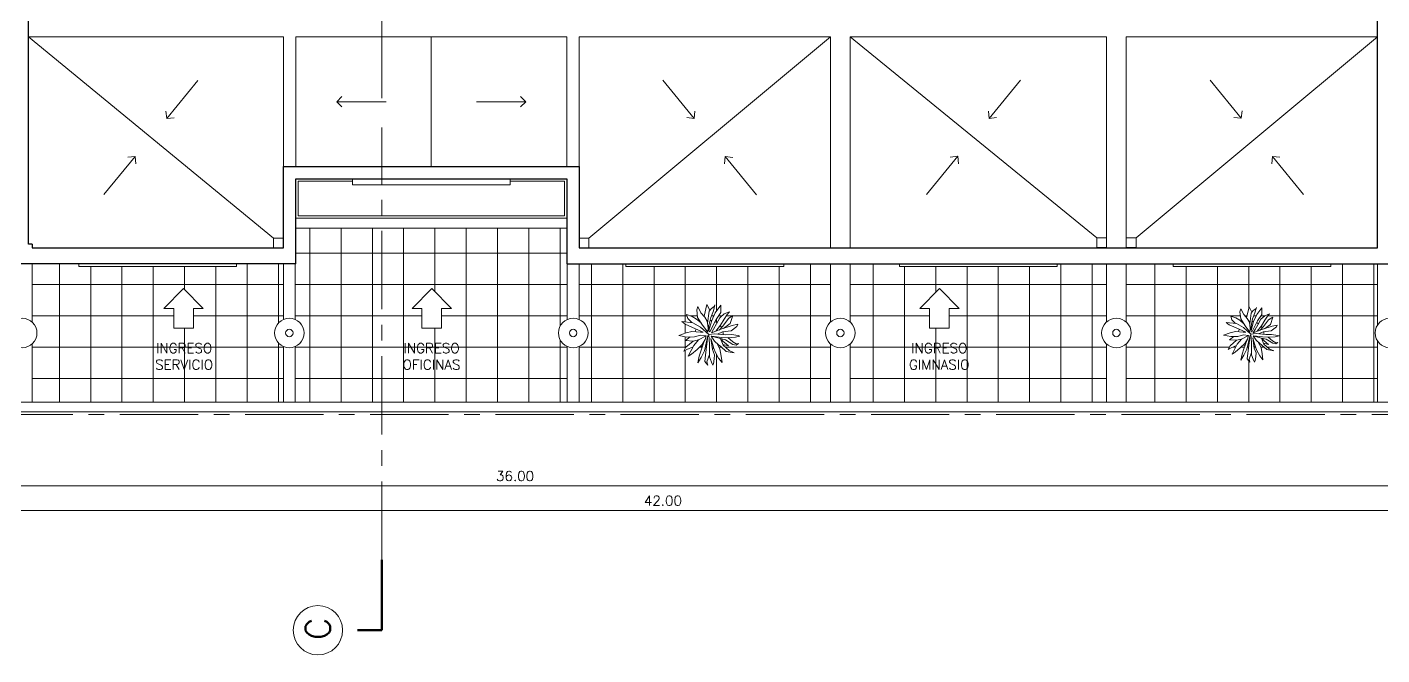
# Model space of a CAD drawing. Extents: x 1018 to 1366, y -109 to 186.
# Drawn here: x 1233.79 to 1261.27, y 55.36 to 68.08 of the extents above; entities that cross this region are included whole.
import ezdxf

# ---------------------------------------------------------------- set-up
doc = ezdxf.new("R2010")
doc.units = 0
doc.header["$LTSCALE"] = 0.5
doc.linetypes.add('CENTER', pattern=[50.8, 31.75, -6.35, 6.35, -6.35])
doc.layers.get('0').update_dxf_attribs({"linetype": 'CONTINUOUS'})
doc.layers.get('Defpoints').update_dxf_attribs({"linetype": 'CONTINUOUS'})
for name, color, linetype, lineweight in [('Acotaciones', 9, 'CONTINUOUS', 9), ('Detalles .05', 243, 'CONTINUOUS', 5), ('Detalles 01', 8, 'CONTINUOUS', 9), ('Muros vista', 253, 'CONTINUOUS', 25), ('Punta 01', 6, 'CONTINUOUS', 9), ('Punta 02', 11, 'CONTINUOUS', 20), ('Punta 05', 52, 'CONTINUOUS', 50), ('Tratamiento pisos', 251, 'CONTINUOUS', 9)]:
    doc.layers.add(name, color=color, linetype=linetype, lineweight=lineweight)
doc.styles.add('Texto 2 mm', font='simplex.shx', dxfattribs={"height": 0.2})
doc.styles.add('Texto 5 mm', font='simplex.shx', dxfattribs={"height": 0.5})
doc.dimstyles.new('Primera línea', dxfattribs={"dimscale": 0, "dimtxt": 0.2, "dimasz": 0.2, "dimexe": 0.15, "dimexo": 0, "dimgap": 0.1, "dimtad": 1, "dimzin": 4, "dimdsep": 46, "dimtxsty": 'Texto 2 mm', "dimblk": 'OPEN90', "dimcen": 2.5, "dimclrd": 256, "dimclre": 256, "dimclrt": 256, "dimadec": 0, "dimazin": 0, "dimtfac": 1, "dimtmove": 2, "dimatfit": 3, "dimldrblk": 'OPEN90', "dimfxl": 1, "dimtolj": 1, "dimtzin": 0, "dimlwd": -1, "dimlwe": -1, "dimarcsym": 0})
doc.dimstyles.new('Segunda línea', dxfattribs={"dimscale": 0, "dimtxt": 0.2, "dimasz": 0.2, "dimexe": 0.15, "dimexo": 0.5, "dimgap": 0.1, "dimtad": 1, "dimzin": 4, "dimdsep": 46, "dimtxsty": 'Texto 2 mm', "dimblk": 'OPEN90', "dimcen": 2.5, "dimclrd": 256, "dimclre": 256, "dimclrt": 256, "dimadec": 0, "dimazin": 0, "dimtfac": 1, "dimtmove": 2, "dimatfit": 3, "dimldrblk": 'OPEN90', "dimfxl": 1, "dimtolj": 1, "dimtzin": 0, "dimlwd": -1, "dimlwe": -1, "dimarcsym": 0})
pattern_1 = [(0, (0, 0), (0, 0.635), []), (90, (0, 0), (-0.635, 4e-17), [])]

# ---------------------------------------------------------------- blocks, each defined once
blk = doc.blocks.new('Planta 1')
for p, q in [((-0.233, 0.595), (-0.254, 0.525)), ((-0.166, 0.461), (-0.233, 0.595)), ((-0.039, 0.64), (-0.099, 0.388)), ((0.024, 0.515), (-0.039, 0.64)), ((0.057, 0.553), (0.113, 0.595)), ((0.132, 0.627), (0.097, 0.506)), ((0.113, 0.595), (0.132, 0.627)), ((0.137, 0.461), (0.254, 0.622)), ((0.254, 0.622), (0.257, 0.466)), ((-0.35, 0.384), (-0.47, 0.424)), ((-0.47, 0.424), (-0.446, 0.342)), ((-0.446, 0.342), (-0.358, 0.254)), ((-0.259, 0.329), (-0.35, 0.384)), ((-0.164, 0.246), (-0.259, 0.329)), ((-0.254, 0.525), (-0.236, 0.364)), ((-0.236, 0.364), (-0.134, 0.198)), ((-0.084, 0.372), (-0.166, 0.461)), ((-0.033, 0.287), (-0.084, 0.372)), ((-0.027, 0.244), (0.009, 0.498)), ((0.041, 0.362), (0.004, 0.193)), ((0.004, 0.087), (0.063, 0.299)), ((0.009, 0.498), (0.057, 0.553)), ((0.156, 0.317), (0.026, 0.055)), ((0.097, 0.506), (0.041, 0.362)), ((0.063, 0.299), (0.137, 0.461)), ((0.257, 0.466), (0.156, 0.317)), ((0.233, 0.354), (0.164, 0.225)), ((0.326, 0.436), (0.233, 0.354)), ((0.246, 0.198), (0.326, 0.329)), ((0.416, 0.342), (0.297, 0.18)), ((0.438, 0.481), (0.326, 0.436)), ((0.326, 0.329), (0.387, 0.426)), ((0.387, 0.426), (0.438, 0.481)), ((0.512, 0.401), (0.416, 0.342)), ((0.456, 0.232), (0.512, 0.401)), ((-0.483, 0.039), (-0.637, -0.021)), ((-0.337, 0.252), (-0.574, 0.277)), ((-0.574, 0.277), (-0.502, 0.222)), ((-0.502, 0.222), (-0.345, 0.15)), ((-0.361, 0.068), (-0.483, 0.039)), ((-0.177, 0.051), (-0.361, 0.068)), ((-0.345, 0.15), (-0.116, 0.05)), ((-0.172, 0.158), (-0.337, 0.252)), ((-0.116, 0.05), (-0.177, 0.051)), ((0.002, 0.002), (-0.172, 0.158)), ((-0.134, 0.198), (-0.021, 0.051)), ((-0.012, 0.145), (-0.033, 0.287)), ((-0.021, 0.051), (-0.012, 0.145)), ((0.002, 0.002), (0.121, 0.019)), ((0.017, -0.2), (0.002, 0.002)), ((0.004, 0.193), (0.004, 0.087)), ((0.026, 0.055), (0.004, 0.087)), ((0.102, 0.113), (0.058, 0.039)), ((0.257, 0.111), (0.058, 0.039)), ((0.164, 0.225), (0.102, 0.113)), ((0.121, 0.019), (0.347, -0.006)), ((0.149, 0.072), (0.246, 0.198)), ((0.182, 0.012), (0.291, 0.061)), ((0.297, 0.18), (0.22, 0.096)), ((0.496, 0.195), (0.257, 0.111)), ((0.291, 0.061), (0.475, 0.081)), ((0.315, 0.131), (0.456, 0.232)), ((0.475, 0.081), (0.597, 0.173)), ((0.616, 0.217), (0.496, 0.195)), ((0.597, 0.173), (0.616, 0.217)), ((-0.637, -0.021), (-0.464, -0.053)), ((-0.486, -0.267), (-0.528, -0.349)), ((-0.394, -0.051), (-0.496, -0.128)), ((-0.496, -0.128), (-0.331, -0.138)), ((-0.331, -0.138), (-0.486, -0.267)), ((-0.464, -0.053), (-0.302, -0.048)), ((-0.462, -0.317), (-0.334, -0.262)), ((-0.318, -0.232), (-0.374, -0.336)), ((-0.331, -0.138), (-0.22, -0.115)), ((-0.22, -0.115), (-0.318, -0.232)), ((-0.302, -0.048), (-0.172, -0.011)), ((-0.246, -0.317), (-0.142, -0.212)), ((-0.053, -0.03), (-0.22, -0.115)), ((-0.172, -0.011), (-0.053, -0.03)), ((-0.097, -0.141), (-0.164, -0.334)), ((-0.142, -0.212), (-0.076, -0.108)), ((-0.092, -0.346), (-0.019, -0.022)), ((-0.076, -0.108), (-0.053, -0.03)), ((-0.068, -0.438), (-0.019, -0.022)), ((0.015, -0.354), (0.017, -0.2)), ((0.043, -0.084), (0.081, -0.319)), ((0.084, -0.22), (0.043, -0.084)), ((0.051, -0.031), (0.249, -0.086)), ((0.124, -0.138), (0.051, -0.031)), ((0.27, -0.061), (0.062, -0.034)), ((0.11, -0.294), (0.084, -0.22)), ((0.209, -0.215), (0.124, -0.138)), ((0.174, -0.184), (0.238, -0.304)), ((0.259, -0.254), (0.209, -0.215)), ((0.249, -0.086), (0.307, -0.227)), ((0.358, -0.113), (0.249, -0.086)), ((0.257, -0.103), (0.416, -0.237)), ((0.371, -0.356), (0.259, -0.254)), ((0.414, -0.066), (0.27, -0.061)), ((0.416, -0.237), (0.299, -0.208)), ((0.307, -0.227), (0.43, -0.336)), ((0.347, -0.006), (0.48, -0.001)), ((0.512, -0.207), (0.358, -0.113)), ((0.401, -0.065), (0.507, -0.153)), ((0.566, -0.056), (0.414, -0.066)), ((0.48, -0.001), (0.627, -0.023)), ((0.507, -0.153), (0.584, -0.195)), ((0.584, -0.222), (0.512, -0.207)), ((0.659, -0.036), (0.566, -0.056)), ((0.584, -0.195), (0.629, -0.192)), ((0.629, -0.192), (0.584, -0.222)), ((0.627, -0.023), (0.659, -0.036)), ((-0.528, -0.349), (-0.462, -0.317)), ((-0.374, -0.336), (-0.438, -0.461)), ((-0.438, -0.461), (-0.369, -0.416)), ((-0.369, -0.416), (-0.246, -0.317)), ((-0.206, -0.458), (-0.233, -0.6)), ((-0.233, -0.6), (-0.161, -0.483)), ((-0.164, -0.334), (-0.206, -0.458)), ((-0.161, -0.483), (-0.092, -0.346)), ((-0.086, -0.572), (-0.068, -0.438)), ((-0.023, -0.649), (-0.086, -0.572)), ((0.013, -0.425), (-0.041, -0.58)), ((0.012, -0.475), (0.015, -0.354)), ((0.057, -0.582), (0.012, -0.475)), ((0.081, -0.319), (0.121, -0.428)), ((0.116, -0.515), (0.1, -0.617)), ((0.14, -0.379), (0.11, -0.294)), ((0.121, -0.428), (0.116, -0.515)), ((0.209, -0.5), (0.14, -0.379)), ((0.281, -0.59), (0.209, -0.5)), ((0.238, -0.304), (0.265, -0.456)), ((0.265, -0.456), (0.281, -0.59)), ((0.536, -0.386), (0.371, -0.356)), ((0.43, -0.336), (0.536, -0.386)), ((-0.041, -0.58), (-0.023, -0.649)), ((0.084, -0.649), (0.057, -0.582)), ((0.1, -0.617), (0.084, -0.649))]:
    blk.add_line(p, q)
at = {"layer": 'Detalles .05'}
for start, end in [(79.6774, 86.207), (157.2574, 168.4231), (125.0386, 125.0807), (55.7777, 65.1238), (29.6412, 39.1255), (359.4429, 11.7162), (233.5733, 240.8096), (253.2847, 258.683), (283.2227, 289.1148), (309.5647, 313.1025), (335.4998, 341.0401)]:
    blk.add_arc((0.008, 0.001), 0.3, start, end, dxfattribs=at)
blk = doc.blocks.new('_Open90')
at = {"color": 0, "linetype": 'ByBlock', "lineweight": -2}
for p, q in [((0, 0), (-1, 0)), ((-0.5, 0.5), (0, 0)), ((0, 0), (-0.5, -0.5))]:
    blk.add_line(p, q, dxfattribs=at)
blk = doc.blocks.new('*D74')
at = {"layer": 'Acotaciones', "transparency": 16777216}
for p, q in [((1225.686, 58.93), (1225.686, 58.63)), ((1261.686, 58.93), (1261.686, 58.63)), ((1225.886, 58.78), (1261.486, 58.78))]:
    blk.add_line(p, q, dxfattribs=at)
at = {"layer": 'Defpoints', "color": 0, "transparency": 16777216}
for p in [(1225.686, 58.93), (1261.686, 58.93), (1261.686, 58.78)]:
    blk.add_point(p, dxfattribs=at)
at = {"layer": 'Acotaciones', "transparency": 16777216, "xscale": 0.2, "yscale": 0.2, "zscale": 0.2, "rotation": 180}
blk.add_blockref('_Open90', (1225.686, 58.78), dxfattribs=at)
at = {"layer": 'Acotaciones', "transparency": 16777216, "xscale": 0.2, "yscale": 0.2, "zscale": 0.2}
blk.add_blockref('_Open90', (1261.686, 58.78), dxfattribs=at)
at = {"layer": 'Acotaciones', "transparency": 16777216, "insert": (1243.686, 58.98), "char_height": 0.2, "attachment_point": 5, "style": 'Texto 2 mm'}
blk.add_mtext('\\A1;36.00', dxfattribs=at)
blk = doc.blocks.new('*D80')
at = {"layer": 'Acotaciones', "transparency": 16777216}
for p, q in [((1225.686, 58.43), (1225.686, 58.13)), ((1225.886, 58.28), (1267.486, 58.28)), ((1267.686, 58.43), (1267.686, 58.13))]:
    blk.add_line(p, q, dxfattribs=at)
at = {"layer": 'Defpoints', "color": 0, "transparency": 16777216}
for p in [(1225.686, 58.93), (1267.686, 58.93), (1267.686, 58.28)]:
    blk.add_point(p, dxfattribs=at)
at = {"layer": 'Acotaciones', "transparency": 16777216, "xscale": 0.2, "yscale": 0.2, "zscale": 0.2, "rotation": 180}
blk.add_blockref('_Open90', (1225.686, 58.28), dxfattribs=at)
at = {"layer": 'Acotaciones', "transparency": 16777216, "xscale": 0.2, "yscale": 0.2, "zscale": 0.2}
blk.add_blockref('_Open90', (1267.686, 58.28), dxfattribs=at)
at = {"layer": 'Acotaciones', "transparency": 16777216, "insert": (1246.686, 58.48), "char_height": 0.2, "attachment_point": 5, "style": 'Texto 2 mm'}
blk.add_mtext('\\A1;42.00', dxfattribs=at)

msp = doc.modelspace()

# ---------------------------------------------------------------- hatches: boundary and pattern name
at = {"layer": 'Tratamiento pisos'}
h = msp.add_hatch(dxfattribs=at)
h.set_pattern_fill('NET,_O', color=256, scale=0.2)
h.set_pattern_definition(pattern_1)
h.paths.add_polyline_path([(1244.746, 63.28), (1244.736, 63.28), (1244.736, 64.005), (1239.236, 64.005), (1239.236, 63.28), (1239.226, 63.28), (1239.226, 62.155, -0.298217), (1239.406, 61.88, -0.298217), (1239.226, 61.605), (1239.226, 60.48), (1244.746, 60.48), (1244.746, 61.605, -0.298217), (1244.566, 61.88, -0.298217), (1244.746, 62.155)])
h.paths.add_polyline_path([(1241.595, 62.379), (1241.995, 62.779), (1242.395, 62.379), (1242.195, 62.379), (1242.195, 61.979), (1241.795, 61.979), (1241.795, 62.379)], flags=16)
h.paths.add_polyline_path([(1241.298, 61.722), (1242.684, 61.722), (1242.684, 61.089), (1241.298, 61.089)], flags=24)
h = msp.add_hatch(dxfattribs=at)
h.set_pattern_fill('NET,_O', color=256, scale=0.2)
h.set_pattern_definition(pattern_1)
h.paths.add_polyline_path([(1238.986, 63.28), (1238.036, 63.28), (1238.036, 63.23), (1234.836, 63.23), (1234.836, 63.28), (1233.886, 63.28), (1233.886, 62.104, -0.213422), (1233.986, 61.88, -0.213422), (1233.886, 61.657), (1233.886, 60.48), (1238.986, 60.48), (1238.986, 61.605, -0.298217), (1238.806, 61.88, -0.298217), (1238.986, 62.155)])
h.paths.add_polyline_path([(1236.56, 62.379), (1236.96, 62.779), (1237.36, 62.379), (1237.16, 62.379), (1237.16, 61.979), (1236.76, 61.979), (1236.76, 62.379)], flags=16)
h.paths.add_polyline_path([(1236.288, 61.722), (1237.655, 61.722), (1237.655, 61.089), (1236.288, 61.089)], flags=24)
h = msp.add_hatch(dxfattribs=at)
h.set_pattern_fill('NET,_O', color=256, scale=0.2)
h.set_pattern_definition(pattern_1)
h.paths.add_polyline_path([(1250.086, 63.28), (1249.136, 63.28), (1249.136, 63.23), (1245.936, 63.23), (1245.936, 63.28), (1244.986, 63.28), (1244.986, 62.155, -0.298217), (1245.166, 61.88, -0.298217), (1244.986, 61.605), (1244.986, 60.48), (1250.086, 60.48), (1250.086, 61.657, -0.213422), (1249.986, 61.88, -0.213422), (1250.086, 62.104)])
h.paths.add_polyline_path([(1248.205, 62.056), (1248.187, 62.013), (1248.07, 61.926), (1247.905, 61.908, -0.053604), (1247.91, 61.847), (1247.948, 61.842), (1248.075, 61.847), (1248.215, 61.826), (1248.246, 61.814), (1248.157, 61.795), (1248.012, 61.785), (1247.999, 61.786), (1248.101, 61.702), (1248.175, 61.662), (1248.218, 61.664), (1248.175, 61.636), (1248.106, 61.65), (1247.958, 61.74), (1247.895, 61.756, -0.024179), (1247.885, 61.73), (1248.014, 61.622), (1247.902, 61.649), (1247.91, 61.631), (1248.027, 61.526), (1248.129, 61.479), (1247.971, 61.507), (1247.864, 61.605), (1247.82, 61.64, -0.015438), (1247.806, 61.628), (1247.844, 61.557), (1247.869, 61.412), (1247.884, 61.284), (1247.816, 61.37), (1247.75, 61.486), (1247.722, 61.567), (1247.718, 61.578, -0.025715), (1247.689, 61.57), (1247.694, 61.543), (1247.732, 61.439), (1247.727, 61.355), (1247.711, 61.258), (1247.696, 61.227), (1247.671, 61.291), (1247.627, 61.393), (1247.629, 61.442), (1247.577, 61.294), (1247.594, 61.227), (1247.533, 61.301), (1247.551, 61.429), (1247.567, 61.568, -0.023559), (1247.541, 61.575), (1247.528, 61.517), (1247.462, 61.386), (1247.393, 61.275), (1247.419, 61.41), (1247.459, 61.529), (1247.484, 61.599, -0.031585), (1247.453, 61.618), (1247.381, 61.545), (1247.264, 61.45), (1247.197, 61.408), (1247.258, 61.526), (1247.297, 61.598), (1247.174, 61.545), (1247.111, 61.515), (1247.152, 61.593), (1247.299, 61.716), (1247.141, 61.726), (1247.239, 61.799), (1247.172, 61.797), (1247.007, 61.828), (1247.154, 61.885), (1247.271, 61.914), (1247.343, 61.907, -0.048758), (1247.359, 61.96), (1247.286, 61.992), (1247.136, 62.061), (1247.068, 62.113), (1247.274, 62.092), (1247.19, 62.175), (1247.167, 62.253), (1247.281, 62.215), (1247.368, 62.163), (1247.459, 62.084, -0.000184), (1247.459, 62.084), (1247.391, 62.196), (1247.373, 62.351), (1247.393, 62.417), (1247.457, 62.289), (1247.522, 62.219), (1247.579, 62.46), (1247.639, 62.34), (1247.671, 62.377), (1247.724, 62.417), (1247.742, 62.448), (1247.709, 62.332), (1247.655, 62.194), (1247.643, 62.136, -0.028046), (1247.675, 62.132), (1247.747, 62.289), (1247.859, 62.443), (1247.862, 62.294), (1247.765, 62.151), (1247.744, 62.11, -0.040803), (1247.785, 62.087), (1247.839, 62.187), (1247.928, 62.265), (1248.035, 62.308), (1247.986, 62.256), (1247.928, 62.163), (1247.851, 62.037), (1247.846, 62.03, -0.041407), (1247.873, 61.991), (1247.9, 62.021), (1248.014, 62.175), (1248.106, 62.232), (1248.052, 62.07), (1247.917, 61.974), (1248.091, 62.035)], flags=16)
h = msp.add_hatch(dxfattribs=at)
h.set_pattern_fill('NET,_O', color=256, scale=0.2)
h.set_pattern_definition(pattern_1)
h.paths.add_polyline_path([(1255.686, 62.104), (1255.686, 63.28), (1254.686, 63.28), (1254.686, 63.23), (1251.486, 63.23), (1251.486, 63.28), (1250.486, 63.28), (1250.486, 62.104, -0.213422), (1250.586, 61.88, -0.213422), (1250.486, 61.657), (1250.486, 60.48), (1255.686, 60.48), (1255.686, 61.657, -0.213422), (1255.586, 61.88, -0.213422)])
h.paths.add_polyline_path([(1252.696, 62.379), (1252.496, 62.379), (1252.496, 61.979), (1252.096, 61.979), (1252.096, 62.379), (1251.896, 62.379), (1252.296, 62.779)], flags=16)
h.paths.add_polyline_path([(1251.57, 61.722), (1253.013, 61.722), (1253.013, 61.089), (1251.57, 61.089)], flags=24)
h = msp.add_hatch(dxfattribs=at)
h.set_pattern_fill('NET,_O', color=256, scale=0.2)
h.set_pattern_definition(pattern_1)
h.paths.add_polyline_path([(1261.186, 63.28), (1260.236, 63.28), (1260.236, 63.23), (1257.036, 63.23), (1257.036, 63.28), (1256.086, 63.28), (1256.086, 62.104, -0.213422), (1256.186, 61.88, -0.213422), (1256.086, 61.657), (1256.086, 60.48), (1261.186, 60.48), (1261.186, 61.714, -0.147477), (1261.136, 61.88, -0.147477), (1261.186, 62.046)])
h.paths.add_polyline_path([(1258.06, 61.834), (1258.194, 61.886), (1258.301, 61.912), (1258.365, 61.905, -0.048758), (1258.38, 61.954), (1258.314, 61.983), (1258.178, 62.045), (1258.115, 62.093), (1258.303, 62.073), (1258.227, 62.149), (1258.206, 62.22), (1258.31, 62.186), (1258.389, 62.138), (1258.471, 62.067, -0.000184), (1258.471, 62.067), (1258.409, 62.169), (1258.393, 62.309), (1258.412, 62.369), (1258.469, 62.253), (1258.528, 62.189), (1258.581, 62.408), (1258.635, 62.299), (1258.664, 62.333), (1258.712, 62.369), (1258.729, 62.397), (1258.699, 62.292), (1258.65, 62.166), (1258.638, 62.113, -0.028046), (1258.667, 62.11), (1258.733, 62.253), (1258.835, 62.393), (1258.837, 62.257), (1258.749, 62.128), (1258.731, 62.09, -0.040803), (1258.768, 62.069), (1258.817, 62.16), (1258.897, 62.231), (1258.995, 62.27), (1258.951, 62.223), (1258.897, 62.138), (1258.824, 62.017, -0.040531), (1258.848, 61.982), (1258.872, 62.009), (1258.976, 62.149), (1259.059, 62.201), (1259.011, 62.054), (1258.888, 61.966), (1259.046, 62.022), (1259.15, 62.041), (1259.133, 62.002), (1259.027, 61.922), (1258.876, 61.906, -0.053604), (1258.882, 61.851), (1258.916, 61.847), (1259.032, 61.851), (1259.159, 61.832), (1259.187, 61.821), (1259.106, 61.804), (1258.974, 61.795), (1258.962, 61.795), (1259.055, 61.719), (1259.122, 61.683), (1259.161, 61.685), (1259.122, 61.659), (1259.059, 61.672), (1258.925, 61.754), (1258.868, 61.768, -0.024179), (1258.858, 61.745), (1258.976, 61.646), (1258.874, 61.671), (1258.881, 61.655), (1258.988, 61.56), (1259.08, 61.516), (1258.937, 61.542), (1258.84, 61.631), (1258.799, 61.663, -0.015438), (1258.787, 61.652), (1258.821, 61.588), (1258.844, 61.456), (1258.858, 61.339), (1258.796, 61.417), (1258.736, 61.523), (1258.71, 61.596), (1258.706, 61.607, -0.025715), (1258.681, 61.599), (1258.685, 61.575), (1258.719, 61.48), (1258.715, 61.404), (1258.701, 61.316), (1258.687, 61.288), (1258.664, 61.346), (1258.624, 61.439), (1258.625, 61.483), (1258.578, 61.348), (1258.594, 61.288), (1258.539, 61.354), (1258.555, 61.471), (1258.57, 61.597, -0.023559), (1258.546, 61.603), (1258.534, 61.551), (1258.474, 61.432), (1258.412, 61.331), (1258.435, 61.454), (1258.472, 61.562), (1258.494, 61.625, -0.031585), (1258.466, 61.643), (1258.4, 61.577), (1258.294, 61.491), (1258.233, 61.452), (1258.289, 61.56), (1258.324, 61.624), (1258.213, 61.577), (1258.155, 61.549), (1258.192, 61.62), (1258.326, 61.732), (1258.183, 61.741), (1258.272, 61.808), (1258.21, 61.806)], flags=16)
h.paths.add_polyline_path([(1258.659, 61.826), (1258.66, 61.824), (1258.668, 61.823)], flags=0)

# ---------------------------------------------------------------- linework, layer by layer
at = {"layer": 'Detalles .05'}
for p, q in [((1239.286, 64.255), (1239.286, 64.955)), ((1239.286, 64.955), (1240.386, 64.955)), ((1243.586, 64.955), (1244.686, 64.955)), ((1244.686, 64.955), (1244.686, 64.255)), ((1239.286, 64.255), (1244.686, 64.255))]:
    msp.add_line(p, q, dxfattribs=at)
at = {"layer": 'Detalles 01', "linetype": 'CENTER', "ltscale": 0.1}
for p, q in [((1240.986, 66.642), (1240.986, 83.28)), ((1240.986, 57.28), (1240.986, 66.044)), ((1267.736, 60.23), (1225.686, 60.23))]:
    msp.add_line(p, q, dxfattribs=at)
at = {"layer": 'Detalles 01'}
for p, q in [((1236.618, 66.227), (1237.252, 67.001)), ((1247.32, 66.23), (1246.686, 67.004)), ((1253.305, 66.23), (1253.939, 67.003)), ((1258.42, 66.233), (1257.786, 67.007)), ((1240.068, 66.568), (1240.174, 66.674)), ((1240.068, 66.568), (1241.068, 66.568)), ((1240.068, 66.568), (1240.174, 66.462)), ((1243.904, 66.568), (1242.904, 66.568)), ((1243.904, 66.568), (1243.798, 66.674)), ((1243.904, 66.568), (1243.798, 66.462)), ((1236.618, 66.227), (1236.603, 66.376)), ((1247.32, 66.23), (1247.17, 66.245)), ((1247.32, 66.23), (1247.335, 66.379)), ((1253.305, 66.23), (1253.29, 66.379)), ((1258.42, 66.233), (1258.27, 66.248)), ((1258.42, 66.233), (1258.435, 66.382)), ((1236.618, 66.227), (1236.767, 66.242)), ((1253.305, 66.23), (1253.455, 66.245)), ((1235.978, 65.458), (1235.345, 64.685)), ((1235.978, 65.458), (1235.829, 65.443)), ((1235.978, 65.458), (1235.993, 65.309)), ((1247.952, 65.455), (1247.937, 65.306)), ((1247.952, 65.455), (1248.585, 64.681)), ((1247.952, 65.455), (1248.101, 65.44)), ((1252.666, 65.461), (1252.032, 64.687)), ((1252.666, 65.461), (1252.517, 65.446)), ((1252.666, 65.461), (1252.681, 65.312)), ((1259.052, 65.458), (1259.037, 65.309)), ((1259.052, 65.458), (1259.685, 64.684)), ((1259.052, 65.458), (1259.201, 65.443)), ((1240.386, 64.88), (1240.386, 65.005)), ((1243.586, 64.88), (1240.386, 64.88)), ((1243.586, 64.88), (1243.586, 65.005)), ((1234.836, 63.23), (1234.836, 63.28)), ((1238.036, 63.23), (1234.836, 63.23)), ((1238.036, 63.23), (1238.036, 63.28)), ((1245.936, 63.23), (1245.936, 63.28)), ((1245.936, 63.23), (1249.136, 63.23)), ((1249.136, 63.23), (1249.136, 63.28)), ((1251.486, 63.23), (1251.486, 63.28)), ((1251.486, 63.23), (1254.686, 63.23)), ((1254.686, 63.23), (1254.686, 63.28)), ((1257.036, 63.23), (1257.036, 63.28)), ((1257.036, 63.23), (1260.236, 63.23)), ((1260.236, 63.23), (1260.236, 63.28))]:
    msp.add_line(p, q, dxfattribs=at)
for centre, radius in [((1233.686, 61.88), 0.3), ((1239.106, 61.88), 0.3), ((1244.866, 61.88), 0.3), ((1250.286, 61.88), 0.3), ((1255.886, 61.88), 0.3), ((1261.436, 61.88), 0.3), ((1239.106, 61.88), 0.075), ((1244.866, 61.88), 0.075), ((1250.286, 61.88), 0.075), ((1255.886, 61.88), 0.075)]:
    msp.add_circle(centre, radius, dxfattribs=at)
at = {"layer": 'Muros vista'}
for p, q in [((1261.186, 63.605), (1261.186, 78.955)), ((1233.811, 63.68), (1233.811, 78.88)), ((1238.986, 65.255), (1244.986, 65.255)), ((1238.986, 63.605), (1238.986, 65.255)), ((1244.986, 65.255), (1244.986, 63.605)), ((1239.236, 65.005), (1244.736, 65.005)), ((1239.236, 63.28), (1239.236, 65.005)), ((1244.736, 65.005), (1244.736, 63.28)), ((1233.886, 63.68), (1233.811, 63.68)), ((1233.886, 63.68), (1233.886, 63.605)), ((1233.886, 63.605), (1238.986, 63.605)), ((1244.986, 63.605), (1261.186, 63.605)), ((1239.236, 63.28), (1233.486, 63.28)), ((1244.736, 63.28), (1261.686, 63.28))]:
    msp.add_line(p, q, dxfattribs=at)
at = {"layer": 'Punta 01'}
for p, q in [((1239.236, 64.205), (1244.736, 64.205)), ((1239.236, 64.005), (1244.736, 64.005)), ((1267.486, 60.48), (1225.686, 60.48)), ((1267.686, 60.28), (1225.686, 60.28))]:
    msp.add_line(p, q, dxfattribs=at)
at = {"layer": 'Punta 02'}
for p, q in [((1236.56, 62.379), (1236.96, 62.779)), ((1237.36, 62.379), (1236.96, 62.779)), ((1241.595, 62.379), (1241.995, 62.779)), ((1242.395, 62.379), (1241.995, 62.779)), ((1251.896, 62.379), (1252.296, 62.779)), ((1252.696, 62.379), (1252.296, 62.779)), ((1236.56, 62.379), (1236.76, 62.379)), ((1236.76, 62.379), (1236.76, 61.979)), ((1237.16, 62.379), (1237.16, 61.979)), ((1237.16, 62.379), (1237.36, 62.379)), ((1241.595, 62.379), (1241.795, 62.379)), ((1241.795, 62.379), (1241.795, 61.979)), ((1242.195, 62.379), (1242.195, 61.979)), ((1242.195, 62.379), (1242.395, 62.379)), ((1251.896, 62.379), (1252.096, 62.379)), ((1252.096, 62.379), (1252.096, 61.979)), ((1252.496, 62.379), (1252.496, 61.979)), ((1252.496, 62.379), (1252.696, 62.379)), ((1236.76, 61.979), (1237.16, 61.979)), ((1241.795, 61.979), (1242.195, 61.979)), ((1252.096, 61.979), (1252.496, 61.979))]:
    msp.add_line(p, q, dxfattribs=at)
for points in [[(1238.786, 63.805), (1238.986, 63.805), (1238.986, 63.605), (1238.786, 63.605), (1238.786, 63.805)], [(1244.986, 63.805), (1245.186, 63.805), (1245.186, 63.605), (1244.986, 63.605), (1244.986, 63.805)], [(1255.486, 63.811), (1255.686, 63.811), (1255.686, 63.611), (1255.486, 63.611), (1255.486, 63.811)], [(1256.086, 63.811), (1256.286, 63.811), (1256.286, 63.611), (1256.086, 63.611), (1256.086, 63.811)]]:
    msp.add_lwpolyline(points, dxfattribs=at)
msp.add_circle((1239.686, 55.855), 0.5, dxfattribs=at)
at = {"layer": 'Punta 05'}
for p, q in [((1240.986, 57.28), (1240.986, 55.855)), ((1240.986, 55.855), (1240.486, 55.855))]:
    msp.add_line(p, q, dxfattribs=at)
at = {"layer": 'Tratamiento pisos'}
for p, q in [((1233.811, 67.88), (1238.986, 67.88)), ((1233.811, 67.88), (1238.786, 63.805)), ((1238.986, 65.255), (1238.986, 67.88)), ((1239.236, 65.255), (1239.236, 67.88)), ((1239.236, 67.88), (1244.736, 67.88)), ((1241.986, 67.88), (1241.986, 65.255)), ((1244.736, 65.255), (1244.736, 67.88)), ((1244.986, 65.255), (1244.986, 67.88)), ((1244.986, 67.88), (1250.086, 67.88)), ((1245.186, 63.805), (1250.086, 67.88)), ((1250.086, 63.605), (1250.086, 67.88)), ((1250.486, 63.605), (1250.486, 67.88)), ((1250.486, 67.88), (1255.686, 67.88)), ((1250.486, 67.88), (1255.486, 63.811)), ((1255.686, 63.605), (1255.686, 67.88)), ((1256.086, 63.605), (1256.086, 67.88)), ((1256.086, 67.88), (1261.186, 67.88)), ((1256.286, 63.811), (1261.186, 67.88)), ((1233.886, 63.28), (1233.886, 62.104)), ((1238.986, 63.28), (1238.986, 62.155)), ((1239.226, 63.28), (1239.226, 62.155)), ((1244.746, 63.28), (1244.746, 62.155)), ((1244.986, 63.28), (1244.986, 62.155)), ((1250.086, 63.28), (1250.086, 62.104)), ((1250.486, 63.28), (1250.486, 62.104)), ((1255.686, 63.28), (1255.686, 62.104)), ((1256.086, 63.28), (1256.086, 62.104)), ((1261.186, 63.28), (1261.186, 62.046)), ((1233.886, 61.657), (1233.886, 60.48)), ((1238.986, 61.605), (1238.986, 60.48)), ((1239.226, 61.605), (1239.226, 60.48)), ((1244.746, 61.605), (1244.746, 60.48)), ((1244.986, 61.605), (1244.986, 60.48)), ((1250.086, 61.657), (1250.086, 60.48)), ((1250.486, 61.657), (1250.486, 60.48)), ((1255.686, 61.657), (1255.686, 60.48)), ((1256.086, 61.657), (1256.086, 60.48)), ((1261.186, 61.714), (1261.186, 60.48))]:
    msp.add_line(p, q, dxfattribs=at)

# ---------------------------------------------------------------- block references
at = {"layer": 'Detalles .05'}
for p, xscale, yscale, zscale in [((1247.616, 61.848), 0.9563266944000003, 0.9563266944000003, 0.9563266944000003), ((1258.614, 61.852), 0.8693879040000002, 0.8693879040000002, 0.8693879040000002)]:
    msp.add_blockref('Planta 1', p, dxfattribs=dict(at, xscale=xscale, yscale=yscale, zscale=zscale))

# ---------------------------------------------------------------- texts
at = {"layer": 'Punta 02', "char_height": 0.2, "width": 1.4466, "attachment_point": 2, "style": 'Texto 2 mm'}
for s, insert in [('INGRESO\\PSERVICIO', (1236.971, 61.672)), ('INGRESO\\POFICINAS', (1241.991, 61.672)), ('INGRESO\\PGIMNASIO', (1252.292, 61.672))]:
    msp.add_mtext(s, dxfattribs=dict(at, insert=insert))
at = {"layer": 'Punta 05', "insert": (1239.937, 55.658), "char_height": 0.5, "width": 0.3999, "attachment_point": 7, "rotation": 90, "style": 'Texto 5 mm'}
msp.add_mtext('C', dxfattribs=at)

# ---------------------------------------------------------------- dimensions: what is measured, and where the dimension line sits
at = {"layer": 'Acotaciones'}
for base, p2, dimstyle, picture, middle in [((1261.686, 58.78), (1261.686, 58.93), 'Primera línea', '*D74', (1243.686, 58.98)), ((1267.686, 58.28), (1267.686, 58.93), 'Segunda línea', '*D80', (1246.686, 58.48))]:
    dim = msp.add_linear_dim(base=base, p1=(1225.686, 58.93), p2=p2, dimstyle=dimstyle, override={"dimscale": 1}, dxfattribs=at)
    dim.commit()
    dim.dimension.update_dxf_attribs({"geometry": picture, "text_midpoint": middle})

doc.saveas('drawing.dxf')
